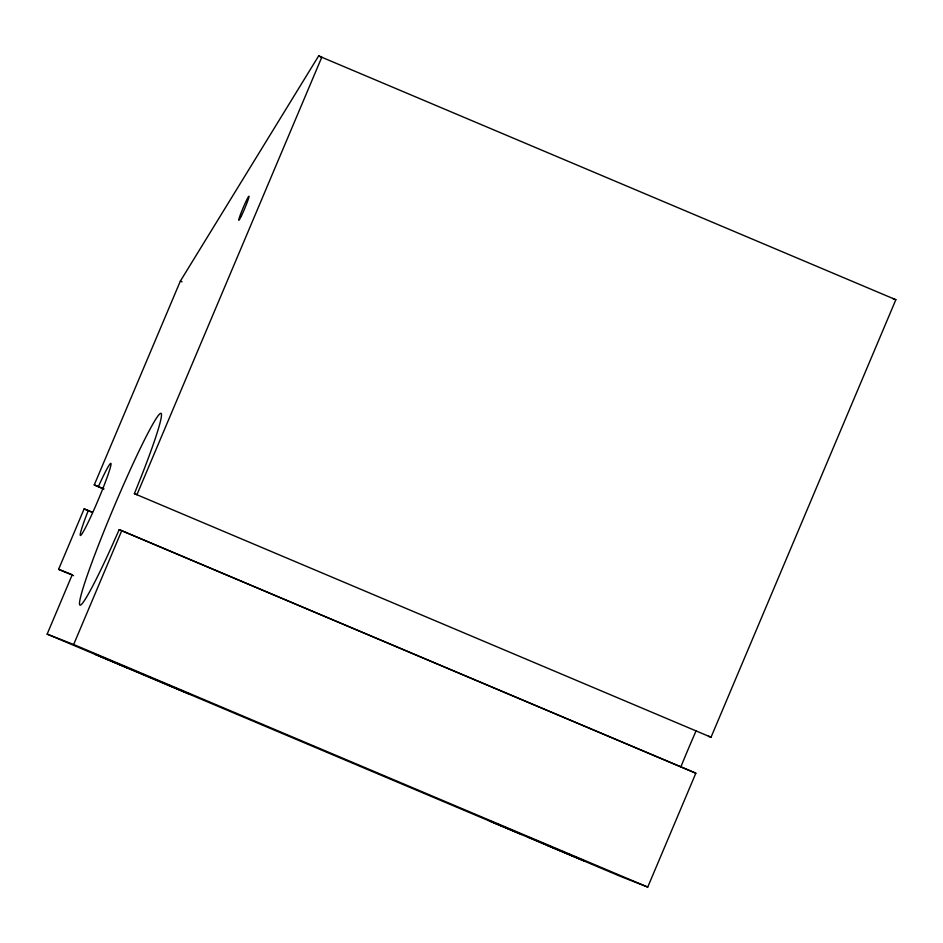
<?xml version="1.0" encoding="UTF-8"?>
<svg xmlns="http://www.w3.org/2000/svg" width="943" height="943" viewBox="0 0 943 943"><rect width="100%" height="100%" fill="white"/><g stroke="black" fill="none" stroke-linecap="round" stroke-linejoin="round"><path stroke-width="1.41" d="M88.3 510.528L86.85 514.194A39.04 2.581 -67.1 0 0 85.683 527.29A39.04 2.581 -67.1 0 0 109.529 470.239A39.04 2.581 -67.1 0 0 98.355 486.671L94.253 484.926L180.337 281.144L318.651 55.92L321.811 57.158L136.947 494.662L134.389 493.661L141.804 475.189A104.095 6.896 -67.1 0 0 148.876 431.328A104.095 6.896 -67.1 0 0 84.552 583.469A104.095 6.896 -67.1 0 0 110.779 548.578L119.195 529.624L695.84 773.201L647.735 887.08L621.237 876.695L47.15 634.12L72.257 574.676L58.596 569.336L84.127 508.89L92.379 512.249M47.15 634.12L73.66 644.505L121.765 530.626M708.464 736.235L711.034 737.237L895.85 299.721L318.651 55.92M892.632 298.459L895.85 299.721M695.84 773.201L119.195 529.624M180.337 281.144L182.034 281.816M516.021 831.974L489.311 820.775L521.668 834.543M134.389 493.661L711.034 737.237M94.253 484.926L103.754 488.934M98.355 486.671L103.789 488.969M84.127 508.89L92.273 512.332M58.596 569.336L73.53 575.643M73.66 644.505L647.735 887.08M527.88 836.983L584.99 861.207L546.433 845.011M126.987 667.774L94.63 654.006L190.309 694.437L169.174 685.42M680.858 766.883A104.095 6.896 -67.1 0 1 696.064 730.896M241.443 215.794A13.013 0.86 -67.1 0 0 249.023 196.403A13.013 0.86 -67.1 0 0 241.208 212.54A13.013 0.86 -67.1 0 0 241.443 215.794"/></g></svg>
